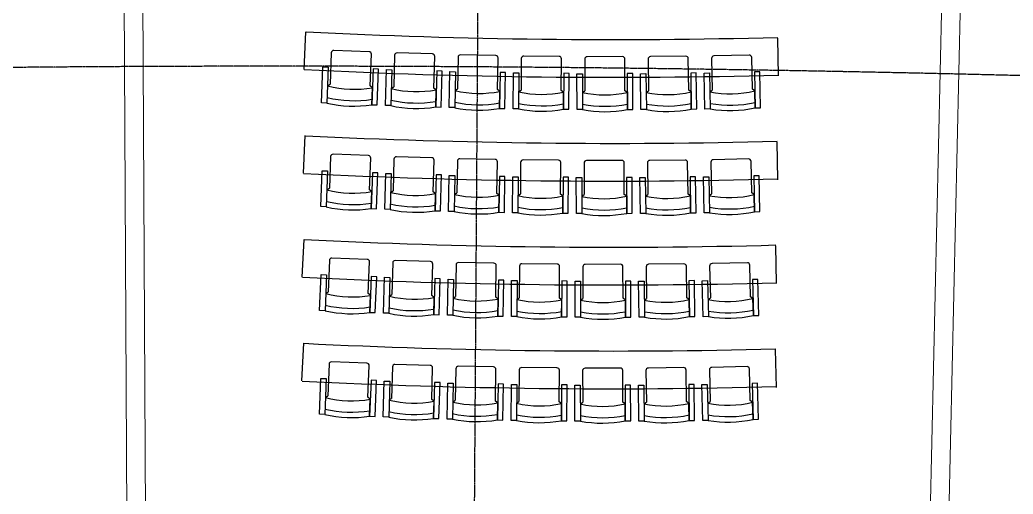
# Model space of a CAD drawing. Header units: millimetres. Extents: x 11677979 to 24947533, y -12764720 to -6308891.
# Drawn here: x 11775968 to 11786499, y -6390012 to -6384988 of the extents above; entities that cross this region are included whole.
import ezdxf

# ---------------------------------------------------------------- set-up
doc = ezdxf.new("R2010")
doc.units = ezdxf.units.MM
doc.header["$LTSCALE"] = 10
for name, pattern in [('A2-RG-AXIS$0$CENTER', [2, 1.25, -0.25, 0.25, -0.25]), ('A2-RG-AXIS$0$DOTE', [2.42, 2, -0.2, 0.02, -0.2]), ('A2-RI-F4$0$A2-RG-AXIS$0$CENTER', [2, 1.25, -0.25, 0.25, -0.25]), ('A2-RI-F4$0$A2-RG-AXIS$0$DOTE', [2.42, 2, -0.2, 0.02, -0.2])]:
    doc.linetypes.add(name, pattern=pattern)
for name, color, linetype in [('A2-RD-F4$0$$0$123', 251, 'Continuous'), ('A2-RG-AXIS$0$A-GRID', 1, 'A2-RG-AXIS$0$CENTER'), ('A2-RI-F4$0$A2-RD-F4$0$$0$123', 251, 'Continuous'), ('A2-RI-F4$0$A2-RG-AXIS$0$A-GRID', 1, 'A2-RI-F4$0$A2-RG-AXIS$0$CENTER')]:
    doc.layers.add(name, color=color, linetype=linetype)
doc.layers.add('A2-RI-F4$0$A-WALL', color=7, linetype='Continuous', lineweight=5)

# ---------------------------------------------------------------- blocks, each defined once
blk = doc.blocks.new('A2-RD-F4$0$LEC-SEAT')
for p, q in [((-21, -0.88), (-21, -8.02)), ((-21, -8.02), (-20, -8.74)), ((-2.25, -8.02), (-3.25, -8.74)), ((-20, -8.74), (-20, -21.94)), ((-3.25, -21.94), (-3.25, -8.74)), ((-19, -22.94), (-4.25, -22.94))]:
    blk.add_line(p, q)
for points in [[(-21, -0.88), (-23.25, -0.88), (-23.25, -15.88), (-21, -15.88)], [(-2.25, -0.88), (0, -0.88), (0, -15.88), (-2.25, -15.88)]]:
    blk.add_lwpolyline(points, close=True)
for centre, radius, start, end in [((-11.62, -50.6), 50.6, 79.3218, 100.6782), ((-11.62, -50.64), 48.39, 78.8293, 101.1707), ((-11.62, -50.78), 43.78, 77.6351, 102.3649), ((-19, -21.94), 1, 180, 270), ((-4.25, -21.94), 1, 270, 360)]:
    blk.add_arc(centre, radius, start, end)
blk = doc.blocks.new('A2-RD-F4')
at = {"layer": 'A2-RD-F4$0$$0$123', "linetype": 'Continuous'}
for p, q in [((11778982, -6385513), (11779001, -6385114)), ((11784012, -6385581), (11784003, -6385181)), ((11778975, -6386613), (11778994, -6386214)), ((11784005, -6386681), (11783996, -6386281)), ((11778962, -6387713), (11778981, -6387314)), ((11783992, -6387781), (11783984, -6387381)), ((11778959, -6388813), (11778979, -6388414)), ((11783989, -6388881), (11783981, -6388481))]:
    blk.add_line(p, q, dxfattribs=at)
for centre, radius, start, end in [((11782260, -6319995), 65201, 267.13619, 271.5333), ((11782260, -6319995), 65601, 267.13726, 271.53222), ((11782253, -6321095), 65201, 267.13619, 271.5333), ((11782253, -6321095), 65601, 267.13726, 271.53222), ((11782240, -6322195), 65201, 267.13619, 271.5333), ((11782240, -6322195), 65601, 267.13726, 271.53222), ((11782237, -6323295), 65201, 267.13619, 271.5333), ((11782237, -6323295), 65601, 267.13726, 271.53222)]:
    blk.add_arc(centre, radius, start, end, dxfattribs=at)
for p, xscale, yscale, zscale, rotation in [((11779166, -6385889), 25.40000000000003, 25.40000000000003, 25.40000000000003, 177.7848105515524), ((11779843, -6385917), 25.4, 25.4, 25.4, 178.3726676944096), ((11780521, -6385939), 25.40000000000002, 25.40000000000002, 25.40000000000002, 178.9605248372667), ((11781198, -6385953), 25.4, 25.4, 25.4, 179.5483819801238), ((11781876, -6385961), 25.4, 25.4, 25.4, 180.136239122981), ((11782554, -6385961), 25.39999999999996, 25.39999999999996, 25.39999999999996, 180.7240962658381), ((11783232, -6385955), 25.39999999999999, 25.39999999999999, 25.39999999999999, 181.3119534086953), ((11779159, -6386989), 25.40000000000003, 25.40000000000003, 25.40000000000003, 177.7848105515524), ((11779836, -6387017), 25.4, 25.4, 25.4, 178.3726676944096), ((11780514, -6387039), 25.40000000000002, 25.40000000000002, 25.40000000000002, 178.9605248372667), ((11781191, -6387053), 25.4, 25.4, 25.4, 179.5483819801238), ((11783225, -6387055), 25.39999999999999, 25.39999999999999, 25.39999999999999, 181.3119534086953), ((11781869, -6387061), 25.4, 25.4, 25.4, 180.136239122981), ((11782547, -6387061), 25.39999999999996, 25.39999999999996, 25.39999999999996, 180.7240962658381), ((11779146, -6388089), 25.40000000000003, 25.40000000000003, 25.40000000000003, 177.7848105515524), ((11779823, -6388117), 25.4, 25.4, 25.4, 178.3726676944096), ((11780501, -6388139), 25.40000000000002, 25.40000000000002, 25.40000000000002, 178.9605248372667), ((11781179, -6388153), 25.4, 25.4, 25.4, 179.5483819801238), ((11781856, -6388161), 25.4, 25.4, 25.4, 180.136239122981), ((11782534, -6388161), 25.39999999999996, 25.39999999999996, 25.39999999999996, 180.7240962658381), ((11783212, -6388155), 25.39999999999999, 25.39999999999999, 25.39999999999999, 181.3119534086953), ((11779143, -6389189), 25.40000000000003, 25.40000000000003, 25.40000000000003, 177.7848105515524), ((11779821, -6389217), 25.4, 25.4, 25.4, 178.3726676944096), ((11780498, -6389239), 25.40000000000002, 25.40000000000002, 25.40000000000002, 178.9605248372667), ((11781176, -6389253), 25.4, 25.4, 25.4, 179.5483819801238), ((11781854, -6389261), 25.4, 25.4, 25.4, 180.136239122981), ((11782531, -6389261), 25.39999999999996, 25.39999999999996, 25.39999999999996, 180.7240962658381), ((11783209, -6389255), 25.39999999999999, 25.39999999999999, 25.39999999999999, 181.3119534086953)]:
    blk.add_blockref('A2-RD-F4$0$LEC-SEAT', p, dxfattribs=dict(at, xscale=xscale, yscale=yscale, zscale=zscale, rotation=rotation))
blk = doc.blocks.new('A2-RG-AXIS')
at = {"layer": 'A2-RG-AXIS$0$A-GRID', "linetype": 'A2-RG-AXIS$0$DOTE'}
blk.add_line((11780668.1, -6408085.3), (11780940.3, -6367886.2), dxfattribs=at)
for radius in [316700, 313400, 308700]:
    blk.add_arc((11778730.7, -6694178.7), radius, 75.589285, 95.407644, dxfattribs=at)
blk = doc.blocks.new('A2-RI-F4$0$A2-RD-F4$0$LEC-SEAT')
for p, q in [((-21, -0.88), (-21, -8.02)), ((-21, -8.02), (-20, -8.74)), ((-2.25, -8.02), (-3.25, -8.74)), ((-20, -8.74), (-20, -21.94)), ((-3.25, -21.94), (-3.25, -8.74)), ((-19, -22.94), (-4.25, -22.94))]:
    blk.add_line(p, q)
for points in [[(-21, -0.88), (-23.25, -0.88), (-23.25, -15.88), (-21, -15.88)], [(-2.25, -0.88), (0, -0.88), (0, -15.88), (-2.25, -15.88)]]:
    blk.add_lwpolyline(points, close=True)
for centre, radius, start, end in [((-11.62, -50.6), 50.6, 79.3218, 100.6782), ((-11.62, -50.64), 48.39, 78.8293, 101.1707), ((-11.62, -50.78), 43.78, 77.6351, 102.3649), ((-19, -21.94), 1, 180, 270), ((-4.25, -21.94), 1, 270, 360)]:
    blk.add_arc(centre, radius, start, end)
blk = doc.blocks.new('A2-RI-F4$0$A2-RD-F4')
at = {"layer": 'A2-RI-F4$0$A2-RD-F4$0$$0$123', "linetype": 'Continuous'}
for p, q in [((11778982, -6385513), (11779001, -6385114)), ((11784012, -6385581), (11784003, -6385181)), ((11778975, -6386613), (11778994, -6386214)), ((11784005, -6386681), (11783996, -6386281)), ((11778962, -6387713), (11778981, -6387314)), ((11783992, -6387781), (11783984, -6387381)), ((11778959, -6388813), (11778979, -6388414)), ((11783989, -6388881), (11783981, -6388481))]:
    blk.add_line(p, q, dxfattribs=at)
for centre, radius, start, end in [((11782260, -6319995), 65201, 267.13619, 271.5333), ((11782260, -6319995), 65601, 267.13726, 271.53222), ((11782253, -6321095), 65201, 267.13619, 271.5333), ((11782253, -6321095), 65601, 267.13726, 271.53222), ((11782240, -6322195), 65201, 267.13619, 271.5333), ((11782240, -6322195), 65601, 267.13726, 271.53222), ((11782237, -6323295), 65201, 267.13619, 271.5333), ((11782237, -6323295), 65601, 267.13726, 271.53222)]:
    blk.add_arc(centre, radius, start, end, dxfattribs=at)
for p, xscale, yscale, zscale, rotation in [((11779166, -6385889), 25.40000000000003, 25.40000000000003, 25.40000000000003, 177.7848105515524), ((11779843, -6385917), 25.4, 25.4, 25.4, 178.3726676944096), ((11780521, -6385939), 25.40000000000002, 25.40000000000002, 25.40000000000002, 178.9605248372667), ((11781198, -6385953), 25.4, 25.4, 25.4, 179.5483819801238), ((11781876, -6385961), 25.4, 25.4, 25.4, 180.136239122981), ((11782554, -6385961), 25.39999999999996, 25.39999999999996, 25.39999999999996, 180.7240962658381), ((11783232, -6385955), 25.39999999999999, 25.39999999999999, 25.39999999999999, 181.3119534086953), ((11779159, -6386989), 25.40000000000003, 25.40000000000003, 25.40000000000003, 177.7848105515524), ((11779836, -6387017), 25.4, 25.4, 25.4, 178.3726676944096), ((11780514, -6387039), 25.40000000000002, 25.40000000000002, 25.40000000000002, 178.9605248372667), ((11781191, -6387053), 25.4, 25.4, 25.4, 179.5483819801238), ((11783225, -6387055), 25.39999999999999, 25.39999999999999, 25.39999999999999, 181.3119534086953), ((11781869, -6387061), 25.4, 25.4, 25.4, 180.136239122981), ((11782547, -6387061), 25.39999999999996, 25.39999999999996, 25.39999999999996, 180.7240962658381), ((11779146, -6388089), 25.40000000000003, 25.40000000000003, 25.40000000000003, 177.7848105515524), ((11779823, -6388117), 25.4, 25.4, 25.4, 178.3726676944096), ((11780501, -6388139), 25.40000000000002, 25.40000000000002, 25.40000000000002, 178.9605248372667), ((11781179, -6388153), 25.4, 25.4, 25.4, 179.5483819801238), ((11781856, -6388161), 25.4, 25.4, 25.4, 180.136239122981), ((11782534, -6388161), 25.39999999999996, 25.39999999999996, 25.39999999999996, 180.7240962658381), ((11783212, -6388155), 25.39999999999999, 25.39999999999999, 25.39999999999999, 181.3119534086953), ((11779143, -6389189), 25.40000000000003, 25.40000000000003, 25.40000000000003, 177.7848105515524), ((11779821, -6389217), 25.4, 25.4, 25.4, 178.3726676944096), ((11780498, -6389239), 25.40000000000002, 25.40000000000002, 25.40000000000002, 178.9605248372667), ((11781176, -6389253), 25.4, 25.4, 25.4, 179.5483819801238), ((11781854, -6389261), 25.4, 25.4, 25.4, 180.136239122981), ((11782531, -6389261), 25.39999999999996, 25.39999999999996, 25.39999999999996, 180.7240962658381), ((11783209, -6389255), 25.39999999999999, 25.39999999999999, 25.39999999999999, 181.3119534086953)]:
    blk.add_blockref('A2-RI-F4$0$A2-RD-F4$0$LEC-SEAT', p, dxfattribs=dict(at, xscale=xscale, yscale=yscale, zscale=zscale, rotation=rotation))
blk = doc.blocks.new('A2-RI-F4$0$A2-RG-AXIS')
at = {"layer": 'A2-RI-F4$0$A2-RG-AXIS$0$A-GRID', "linetype": 'A2-RI-F4$0$A2-RG-AXIS$0$DOTE'}
blk.add_line((11780668.1, -6408085.3), (11780940.3, -6367886.2), dxfattribs=at)
for radius in [316700, 313400, 308700]:
    blk.add_arc((11778730.7, -6694178.7), radius, 75.589285, 95.407644, dxfattribs=at)
blk = doc.blocks.new('A2-RI-F4')
at = {"layer": 'A2-RI-F4$0$A-WALL'}
for p, q in [((11777109.1, -6391583.1), (11777039.2, -6378133.3)), ((11777309.1, -6391582.1), (11777239.2, -6378132.2)), ((11785586.2, -6391656.4), (11785891, -6378209.8)), ((11785786.2, -6391661), (11786090.9, -6378214.4))]:
    blk.add_line(p, q, dxfattribs=at)
for name in ['A2-RI-F4$0$A2-RG-AXIS', 'A2-RI-F4$0$A2-RD-F4']:
    blk.add_blockref(name, (0, 0))

msp = doc.modelspace()

# ---------------------------------------------------------------- block references
for name in ['A2-RI-F4', 'A2-RG-AXIS', 'A2-RD-F4']:
    msp.add_blockref(name, (0, 0))

doc.saveas('drawing.dxf')
